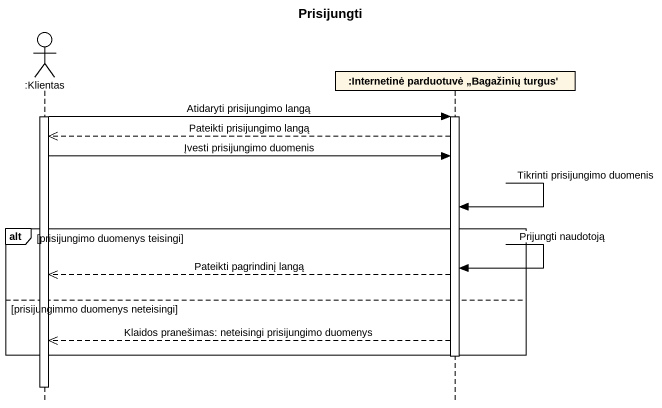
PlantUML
@startuml
title Prisijungti
hide footbox
actor ":Klientas" as Klientas
participant ":Internetinė parduotuvė „Bagažinių turgus'" as Internetinė_parduotuvė

activate Klientas
Klientas -> Internetinė_parduotuvė : Atidaryti prisijungimo langą
activate Internetinė_parduotuvė
Internetinė_parduotuvė -->> Klientas : Pateikti prisijungimo langą
Klientas -> Internetinė_parduotuvė : Įvesti prisijungimo duomenis
Internetinė_parduotuvė -> Internetinė_parduotuvė : Tikrinti prisijungimo duomenis
alt prisijungimo duomenys teisingi
  Internetinė_parduotuvė -> Internetinė_parduotuvė : Prijungti naudotoją
  Internetinė_parduotuvė -->> Klientas : Pateikti pagrindinį langą
else prisijungimmo duomenys neteisingi
  Internetinė_parduotuvė -->> Klientas : Klaidos pranešimas: neteisingi prisijungimo duomenys
end
deactivate Internetinė_parduotuvė
deactivate Klientas
@enduml
